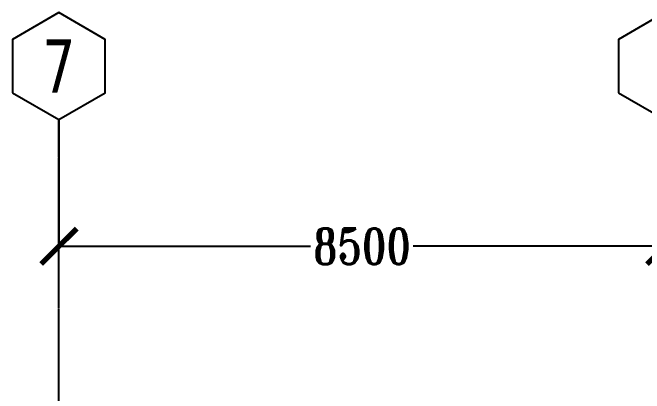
# Model space of a CAD drawing. Header units: millimetres. Extents: x -6598 to 74598, y -11659 to 33736.
# Drawn here: x -649 to 8212, y 27435 to 32781 of the extents above; entities that cross this region are included whole.
import ezdxf
from ezdxf.enums import TextEntityAlignment as Align

# ---------------------------------------------------------------- set-up
doc = ezdxf.new("R2010")
doc.units = ezdxf.units.MM
doc.header["$LTSCALE"] = 0.95
doc.linetypes.add('DXK_LINE_DOT3', pattern=[5.9187, 2.979, -0.9799, 0.9799, -0.9799])
for name, color, linetype in [('COTAS', 8, 'Continuous'), ('HCB-EJES', 1, 'Continuous'), ('HCB-ROTULOS', 2, 'Continuous')]:
    doc.layers.add(name, color=color, linetype=linetype)
doc.styles.add('ROMANT', font='romant.shx', dxfattribs={"width": 0.8})
doc.styles.add('VERDANA', font='verdana.ttf')
doc.dimstyles.new('1.125', dxfattribs={"dimscale": 0, "dimtxt": 500, "dimasz": 500, "dimexe": 4, "dimexo": 4, "dimgap": 15, "dimtad": 0, "dimdec": 0, "dimzin": 4, "dimdsep": 46, "dimtxsty": 'ROMANT', "dimblk": 'ARCHTICK', "dimcen": -10, "dimclrd": 256, "dimclrt": 3, "dimadec": 0, "dimazin": 0, "dimtfac": 1, "dimtdec": 0, "dimtix": 1, "dimtmove": 0, "dimatfit": 0, "dimldrblk": 'OBLIQUE', "dimfxl": 0.05, "dimtolj": 1, "dimtzin": 0, "dimarcsym": 0})

# ---------------------------------------------------------------- blocks, each defined once
blk = doc.blocks.new('_ArchTick')
at = {"color": 0, "linetype": 'ByBlock', "const_width": 0.15}
blk.add_lwpolyline([(-0.5, -0.5), (0.5, 0.5)], dxfattribs=at)
blk = doc.blocks.new('*D66')
at = {"layer": 'COTAS', "color": 0, "lineweight": -2, "transparency": 16777216}
for p, q in [((0.1, 31276.5), (0.1, 29496.4)), ((8500.1, 31276.5), (8500.1, 29496.4))]:
    blk.add_line(p, q, dxfattribs=at)
at = {"layer": 'COTAS', "lineweight": -2, "transparency": 16777216}
for p, q in [((0.1, 29500.4), (3530.3, 29500.4)), ((8500.1, 29500.4), (4969.8, 29500.4))]:
    blk.add_line(p, q, dxfattribs=at)
at = {"layer": 'Defpoints', "color": 0, "transparency": 16777216}
for p in [(0.1, 31280.5), (8500.1, 31280.5), (0.1, 29500.4)]:
    blk.add_point(p, dxfattribs=at)
at = {"layer": 'COTAS', "lineweight": -2, "transparency": 16777216, "xscale": 500, "yscale": 500, "zscale": 500, "rotation": 180}
blk.add_blockref('_ArchTick', (0.1, 29500.4), dxfattribs=at)
at = {"layer": 'COTAS', "lineweight": -2, "transparency": 16777216, "xscale": 500, "yscale": 500, "zscale": 500}
blk.add_blockref('_ArchTick', (8500.1, 29500.4), dxfattribs=at)
at = {"layer": 'COTAS', "color": 3, "transparency": 16777216, "insert": (4250.1, 29500.4), "char_height": 500, "attachment_point": 5, "style": 'ROMANT'}
blk.add_mtext('\\A1;8500', dxfattribs=at)
blk = doc.blocks.new('_Oblique')
at = {"color": 0, "linetype": 'ByBlock', "lineweight": -2}
blk.add_line((-0.5, -0.5), (0.5, 0.5), dxfattribs=at)

msp = doc.modelspace()

# ---------------------------------------------------------------- linework, layer by layer
at = {"layer": 'HCB-EJES', "linetype": 'DXK_LINE_DOT3'}
msp.add_line((0.1, -5780.2), (0.1, 31280.5), dxfattribs=at)
at = {"layer": 'HCB-ROTULOS'}
for points in [[(-649.4, 31655.5), (0.1, 31280.5), (649.6, 31655.5), (649.6, 32405.5), (0.1, 32780.5), (-649.4, 32405.5)], [(7850.6, 31655.5), (8500.1, 31280.5), (9149.6, 31655.5), (9149.6, 32405.5), (8500.1, 32780.5), (7850.6, 32405.5)]]:
    msp.add_lwpolyline(points, close=True, dxfattribs=at)

# ---------------------------------------------------------------- texts
at = {"layer": 'HCB-ROTULOS', "color": 4, "style": 'VERDANA', "width": 0.7}
msp.add_text('7', height=750, dxfattribs=at).set_placement((0.1, 32030.5), align=Align.MIDDLE_CENTER)

# ---------------------------------------------------------------- dimensions: what is measured, and where the dimension line sits
at = {"layer": 'COTAS'}
dim = msp.add_linear_dim(base=(0.1, 29500.4), p1=(8500.1, 31280.5), p2=(0.1, 31280.5), dimstyle='1.125', override={"dimscale": 1}, dxfattribs=at)
dim.commit()
dim.dimension.update_dxf_attribs({"geometry": '*D66', "text_midpoint": (4250.1, 29500.4)})

doc.saveas('drawing.dxf')
